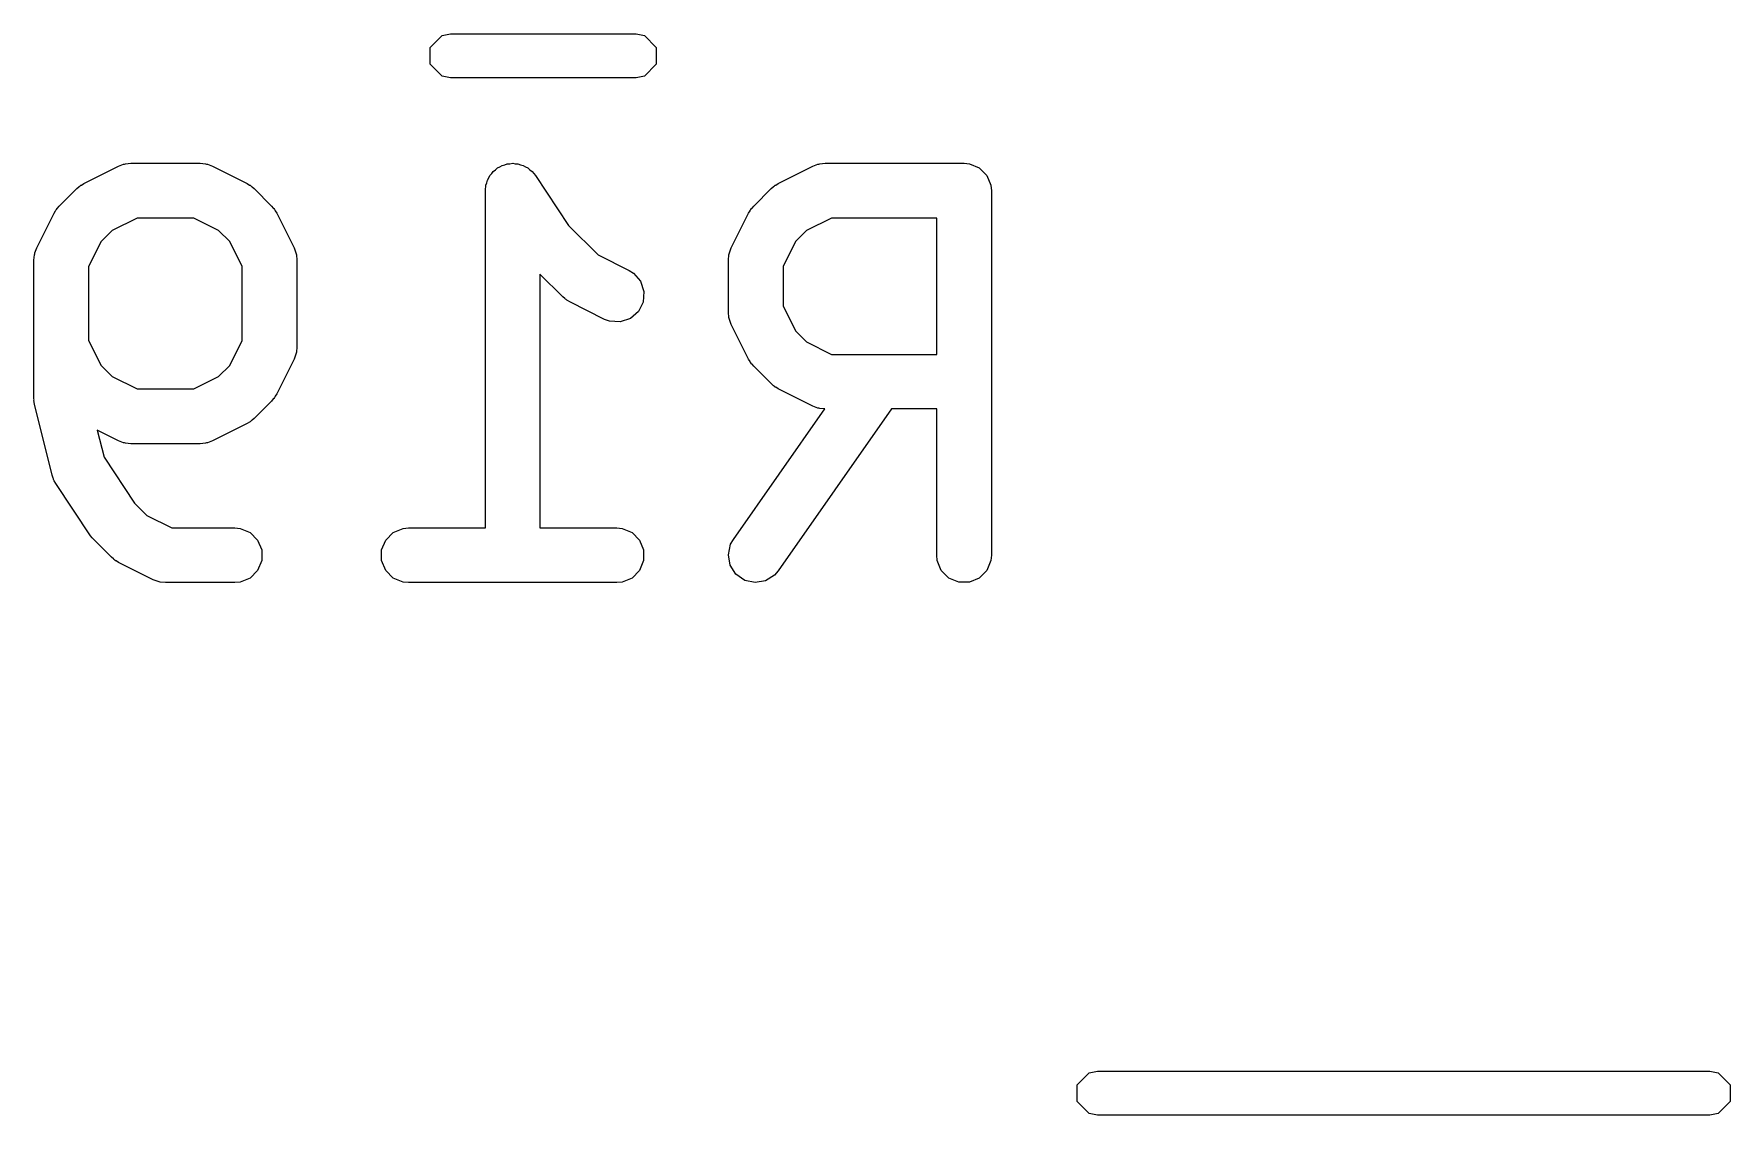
# Model space of a CAD drawing. Header units: inches. Extents: x 4.91 to 6.65, y -5 to -3.32.
# Drawn here: x 6.1639 to 6.3471, y -4.7634 to -4.6467 of the extents above; entities that cross this region are included whole.
import ezdxf

# ---------------------------------------------------------------- set-up
doc = ezdxf.new("R2010")
doc.units = ezdxf.units.IN
doc.header["$MEASUREMENT"] = 0
doc.layers.add('BLACK', color=250, linetype='CONTINUOUS')

msp = doc.modelspace()

# ---------------------------------------------------------------- linework, layer by layer
at = {"layer": 'BLACK', "linetype": 'CONTINUOUS'}
for p, q in [((6.20669, -4.64811), (6.20797, -4.64683)), ((6.20797, -4.64683), (6.20887, -4.64665)), ((6.20887, -4.64665), (6.22893, -4.64665)), ((6.22893, -4.64665), (6.22983, -4.64683)), ((6.22983, -4.64683), (6.23111, -4.64811)), ((6.20669, -4.64992), (6.20669, -4.64811)), ((6.23111, -4.64811), (6.23111, -4.64992)), ((6.20797, -4.6512), (6.20669, -4.64992)), ((6.23111, -4.64992), (6.22983, -4.6512)), ((6.20887, -4.65138), (6.20797, -4.6512)), ((6.22893, -4.65138), (6.20887, -4.65138)), ((6.22983, -4.6512), (6.22893, -4.65138)), ((6.16928, -4.66281), (6.17303, -4.66093)), ((6.17303, -4.66093), (6.17357, -4.66073)), ((6.17357, -4.66073), (6.17368, -4.66072)), ((6.17368, -4.66072), (6.17378, -4.66068)), ((6.17378, -4.66068), (6.17435, -4.66062)), ((6.17435, -4.66062), (6.18185, -4.66062)), ((6.18185, -4.66062), (6.18243, -4.66068)), ((6.18243, -4.66068), (6.18253, -4.66072)), ((6.18253, -4.66072), (6.18263, -4.66073)), ((6.18263, -4.66073), (6.18317, -4.66093)), ((6.18317, -4.66093), (6.18692, -4.66281)), ((6.21335, -4.66173), (6.21351, -4.66149)), ((6.21351, -4.66149), (6.21375, -4.66132)), ((6.21375, -4.66132), (6.21396, -4.66112)), ((6.21396, -4.66112), (6.21423, -4.66101)), ((6.21423, -4.66101), (6.21447, -4.66085)), ((6.21447, -4.66085), (6.21475, -4.66079)), ((6.21475, -4.66079), (6.21502, -4.66068)), ((6.21502, -4.66068), (6.21531, -4.66068)), ((6.21531, -4.66068), (6.2156, -4.66062)), ((6.2156, -4.66062), (6.21588, -4.66068)), ((6.21588, -4.66068), (6.21617, -4.66068)), ((6.21617, -4.66068), (6.21644, -4.66079)), ((6.21644, -4.66079), (6.21673, -4.66085)), ((6.21673, -4.66085), (6.21697, -4.66101)), ((6.21697, -4.66101), (6.21724, -4.66112)), ((6.21724, -4.66112), (6.21745, -4.66133)), ((6.21745, -4.66133), (6.21769, -4.66149)), ((6.21769, -4.66149), (6.21805, -4.66193)), ((6.24427, -4.66281), (6.24802, -4.66093)), ((6.24802, -4.66093), (6.24856, -4.66073)), ((6.24856, -4.66073), (6.24867, -4.66072)), ((6.24867, -4.66072), (6.24877, -4.66068)), ((6.24877, -4.66068), (6.24934, -4.66062)), ((6.24934, -4.66062), (6.26434, -4.66062)), ((6.26434, -4.66062), (6.26492, -4.66068)), ((6.26492, -4.66068), (6.26598, -4.66112)), ((6.26598, -4.66112), (6.2668, -4.66194)), ((6.16852, -4.66336), (6.16874, -4.66318)), ((6.16874, -4.66318), (6.16879, -4.66312)), ((6.16879, -4.66312), (6.16888, -4.66306)), ((6.16888, -4.66306), (6.16896, -4.663)), ((6.16896, -4.663), (6.16904, -4.66297)), ((6.16904, -4.66297), (6.16928, -4.66281)), ((6.18692, -4.66281), (6.18717, -4.66297)), ((6.18717, -4.66297), (6.18724, -4.663)), ((6.18724, -4.663), (6.18732, -4.66306)), ((6.18732, -4.66306), (6.18741, -4.66312)), ((6.18741, -4.66312), (6.18746, -4.66318)), ((6.18746, -4.66318), (6.18769, -4.66336)), ((6.21265, -4.66357), (6.2127, -4.663)), ((6.2127, -4.663), (6.21281, -4.66273)), ((6.21281, -4.66273), (6.21287, -4.66244)), ((6.21287, -4.66244), (6.21303, -4.6622)), ((6.21303, -4.6622), (6.21314, -4.66194)), ((6.21314, -4.66194), (6.21335, -4.66173)), ((6.21805, -4.66193), (6.21805, -4.66194)), ((6.21805, -4.66194), (6.21805, -4.66194)), ((6.21805, -4.66194), (6.21805, -4.66194)), ((6.21805, -4.66194), (6.22164, -4.66732)), ((6.24351, -4.66336), (6.24373, -4.66318)), ((6.24373, -4.66318), (6.24378, -4.66312)), ((6.24378, -4.66312), (6.24387, -4.66306)), ((6.24387, -4.66306), (6.24395, -4.663)), ((6.24395, -4.663), (6.24403, -4.66297)), ((6.24403, -4.66297), (6.24427, -4.66281)), ((6.2668, -4.66194), (6.26724, -4.663)), ((6.26724, -4.663), (6.26729, -4.66358)), ((6.16664, -4.66524), (6.16852, -4.66336)), ((6.18769, -4.66336), (6.18956, -4.66524)), ((6.21265, -4.66358), (6.21265, -4.66357)), ((6.21265, -4.66357), (6.21265, -4.66357)), ((6.21265, -4.66357), (6.21265, -4.66357)), ((6.21265, -4.69999), (6.21265, -4.66358)), ((6.24163, -4.66524), (6.24351, -4.66336)), ((6.26729, -4.66358), (6.26729, -4.70295)), ((6.16421, -4.66975), (6.16609, -4.666)), ((6.16609, -4.666), (6.16624, -4.66576)), ((6.16624, -4.66576), (6.16627, -4.66568)), ((6.16627, -4.66568), (6.16634, -4.6656)), ((6.16634, -4.6656), (6.1664, -4.66551)), ((6.1664, -4.66551), (6.16646, -4.66546)), ((6.16646, -4.66546), (6.16664, -4.66524)), ((6.17505, -4.66653), (6.17235, -4.66788)), ((6.18116, -4.66653), (6.17505, -4.66653)), ((6.18385, -4.66788), (6.18116, -4.66653)), ((6.18956, -4.66524), (6.18975, -4.66546)), ((6.18975, -4.66546), (6.18981, -4.66551)), ((6.18981, -4.66551), (6.18987, -4.6656)), ((6.18987, -4.6656), (6.18993, -4.66568)), ((6.18993, -4.66568), (6.18996, -4.66576)), ((6.18996, -4.66576), (6.19012, -4.666)), ((6.19012, -4.666), (6.19199, -4.66975)), ((6.2392, -4.66975), (6.24108, -4.666)), ((6.24108, -4.666), (6.24123, -4.66576)), ((6.24123, -4.66576), (6.24126, -4.66568)), ((6.24126, -4.66568), (6.24133, -4.6656)), ((6.24133, -4.6656), (6.24139, -4.66551)), ((6.24139, -4.66551), (6.24145, -4.66546)), ((6.24145, -4.66546), (6.24163, -4.66524)), ((6.25004, -4.66653), (6.24734, -4.66788)), ((6.26139, -4.66653), (6.25004, -4.66653)), ((6.26139, -4.68125), (6.26139, -4.66653)), ((6.17235, -4.66788), (6.17116, -4.66907)), ((6.18505, -4.66907), (6.18385, -4.66788)), ((6.22164, -4.66732), (6.22485, -4.67052)), ((6.24734, -4.66788), (6.24615, -4.66907)), ((6.1639, -4.67107), (6.16396, -4.6705)), ((6.16396, -4.6705), (6.164, -4.6704)), ((6.164, -4.6704), (6.16401, -4.67029)), ((6.16401, -4.67029), (6.16421, -4.66975)), ((6.17116, -4.66907), (6.16981, -4.67177)), ((6.1864, -4.67177), (6.18505, -4.66907)), ((6.19199, -4.66975), (6.1922, -4.67029)), ((6.1922, -4.67029), (6.19221, -4.6704)), ((6.19221, -4.6704), (6.19225, -4.6705)), ((6.19225, -4.6705), (6.1923, -4.67107)), ((6.22485, -4.67052), (6.22817, -4.67218)), ((6.23889, -4.67107), (6.23895, -4.6705)), ((6.23895, -4.6705), (6.23899, -4.6704)), ((6.23899, -4.6704), (6.239, -4.67029)), ((6.239, -4.67029), (6.2392, -4.66975)), ((6.24615, -4.66907), (6.2448, -4.67177)), ((6.1639, -4.68607), (6.1639, -4.67107)), ((6.16981, -4.67177), (6.16981, -4.67975)), ((6.1864, -4.67975), (6.1864, -4.67177)), ((6.1923, -4.67107), (6.1923, -4.68045)), ((6.22817, -4.67218), (6.22866, -4.67249)), ((6.23889, -4.6767), (6.23889, -4.67107)), ((6.2448, -4.67177), (6.2448, -4.676)), ((6.22101, -4.67504), (6.21855, -4.67258)), ((6.21855, -4.67258), (6.21855, -4.69999)), ((6.22866, -4.67249), (6.22941, -4.67336)), ((6.22941, -4.67336), (6.22978, -4.67445)), ((6.22124, -4.67522), (6.22101, -4.67504)), ((6.22129, -4.67528), (6.22124, -4.67522)), ((6.22138, -4.67534), (6.22129, -4.67528)), ((6.22146, -4.6754), (6.22138, -4.67534)), ((6.22153, -4.67543), (6.22146, -4.6754)), ((6.22178, -4.67559), (6.22153, -4.67543)), ((6.22553, -4.67747), (6.22178, -4.67559)), ((6.22969, -4.6756), (6.22918, -4.67663)), ((6.22978, -4.67445), (6.22969, -4.6756)), ((6.2448, -4.676), (6.24615, -4.6787)), ((6.22607, -4.67767), (6.22553, -4.67747)), ((6.22722, -4.67775), (6.22607, -4.67767)), ((6.22831, -4.67739), (6.22722, -4.67775)), ((6.22918, -4.67663), (6.22831, -4.67739)), ((6.23895, -4.67727), (6.23889, -4.6767)), ((6.23899, -4.67737), (6.23895, -4.67727)), ((6.239, -4.67748), (6.23899, -4.67737)), ((6.2392, -4.67802), (6.239, -4.67748)), ((6.16981, -4.67975), (6.17116, -4.68245)), ((6.18505, -4.68245), (6.1864, -4.67975)), ((6.24108, -4.68177), (6.2392, -4.67802)), ((6.24615, -4.6787), (6.24734, -4.6799)), ((6.1922, -4.68123), (6.19199, -4.68177)), ((6.19221, -4.68112), (6.1922, -4.68123)), ((6.19225, -4.68102), (6.19221, -4.68112)), ((6.1923, -4.68045), (6.19225, -4.68102)), ((6.24734, -4.6799), (6.25004, -4.68125)), ((6.25004, -4.68125), (6.26139, -4.68125)), ((6.17116, -4.68245), (6.17235, -4.68365)), ((6.18385, -4.68365), (6.18505, -4.68245)), ((6.19199, -4.68177), (6.19012, -4.68552)), ((6.24123, -4.68202), (6.24108, -4.68177)), ((6.24126, -4.68209), (6.24123, -4.68202)), ((6.24133, -4.68217), (6.24126, -4.68209)), ((6.24139, -4.68226), (6.24133, -4.68217)), ((6.24145, -4.68231), (6.24139, -4.68226)), ((6.24163, -4.68254), (6.24145, -4.68231)), ((6.24351, -4.68441), (6.24163, -4.68254)), ((6.17235, -4.68365), (6.17505, -4.68499)), ((6.17505, -4.68499), (6.18116, -4.68499)), ((6.18116, -4.68499), (6.18385, -4.68365)), ((6.24373, -4.6846), (6.24351, -4.68441)), ((6.24378, -4.68466), (6.24373, -4.6846)), ((6.24387, -4.68471), (6.24378, -4.68466)), ((6.24395, -4.68478), (6.24387, -4.68471)), ((6.24403, -4.68481), (6.24395, -4.68478)), ((6.24427, -4.68496), (6.24403, -4.68481)), ((6.24802, -4.68684), (6.24427, -4.68496)), ((6.16391, -4.68617), (6.1639, -4.68607)), ((6.1639, -4.68622), (6.16391, -4.68617)), ((6.16394, -4.68643), (6.1639, -4.68622)), ((6.16396, -4.68665), (6.16394, -4.68643)), ((6.16397, -4.68669), (6.16396, -4.68665)), ((6.16399, -4.68679), (6.16397, -4.68669)), ((6.16586, -4.69429), (6.16399, -4.68679)), ((6.18956, -4.68629), (6.18769, -4.68816)), ((6.18975, -4.68606), (6.18956, -4.68629)), ((6.18981, -4.68601), (6.18975, -4.68606)), ((6.18987, -4.68592), (6.18981, -4.68601)), ((6.18993, -4.68584), (6.18987, -4.68592)), ((6.18996, -4.68577), (6.18993, -4.68584)), ((6.19012, -4.68552), (6.18996, -4.68577)), ((6.24856, -4.68705), (6.24802, -4.68684)), ((6.24867, -4.68705), (6.24856, -4.68705)), ((6.24877, -4.68709), (6.24867, -4.68705)), ((6.2493, -4.68715), (6.24877, -4.68709)), ((6.18692, -4.68871), (6.18317, -4.69059)), ((6.18717, -4.68856), (6.18692, -4.68871)), ((6.18724, -4.68853), (6.18717, -4.68856)), ((6.18732, -4.68846), (6.18724, -4.68853)), ((6.18741, -4.68841), (6.18732, -4.68846)), ((6.18746, -4.68835), (6.18741, -4.68841)), ((6.18769, -4.68816), (6.18746, -4.68835)), ((6.23943, -4.70125), (6.2493, -4.68715)), ((6.25651, -4.68715), (6.24426, -4.70464)), ((6.26139, -4.68715), (6.25651, -4.68715)), ((6.26139, -4.70295), (6.26139, -4.68715)), ((6.17303, -4.69059), (6.17074, -4.68944)), ((6.17074, -4.68944), (6.17147, -4.69236)), ((6.17357, -4.6908), (6.17303, -4.69059)), ((6.17368, -4.6908), (6.17357, -4.6908)), ((6.18263, -4.6908), (6.18253, -4.6908)), ((6.18317, -4.69059), (6.18263, -4.6908)), ((6.17147, -4.69236), (6.17477, -4.69731)), ((6.17378, -4.69084), (6.17368, -4.6908)), ((6.17435, -4.6909), (6.17378, -4.69084)), ((6.18185, -4.6909), (6.17435, -4.6909)), ((6.18243, -4.69084), (6.18185, -4.6909)), ((6.18253, -4.6908), (6.18243, -4.69084)), ((6.16599, -4.69463), (6.16586, -4.69429)), ((6.166, -4.6947), (6.16599, -4.69463)), ((6.16603, -4.69476), (6.166, -4.6947)), ((6.16606, -4.69483), (6.16603, -4.69476)), ((6.1661, -4.69489), (6.16606, -4.69483)), ((6.16627, -4.69521), (6.1661, -4.69489)), ((6.17002, -4.70083), (6.16627, -4.69521)), ((6.17477, -4.69731), (6.1761, -4.69864)), ((6.1761, -4.69864), (6.1788, -4.69999)), ((6.17002, -4.70084), (6.17002, -4.70083)), ((6.1702, -4.70106), (6.17002, -4.70084)), ((6.17002, -4.70084), (6.17002, -4.70084)), ((6.17039, -4.70128), (6.1702, -4.70106)), ((6.17227, -4.70316), (6.17039, -4.70128)), ((6.17039, -4.70128), (6.17039, -4.70128)), ((6.17039, -4.70128), (6.17039, -4.70128)), ((6.1788, -4.69999), (6.1856, -4.69999)), ((6.1856, -4.69999), (6.18618, -4.70005)), ((6.18618, -4.70005), (6.18724, -4.70049)), ((6.18724, -4.70049), (6.18806, -4.70131)), ((6.18806, -4.70131), (6.1885, -4.70237)), ((6.20145, -4.70237), (6.20189, -4.70131)), ((6.20189, -4.70131), (6.20271, -4.70049)), ((6.20271, -4.70049), (6.20377, -4.70005)), ((6.20377, -4.70005), (6.20435, -4.69999)), ((6.20435, -4.69999), (6.21265, -4.69999)), ((6.21855, -4.69999), (6.22685, -4.69999)), ((6.22685, -4.69999), (6.22742, -4.70005)), ((6.22742, -4.70005), (6.22849, -4.70049)), ((6.22849, -4.70049), (6.2293, -4.70131)), ((6.2293, -4.70131), (6.22974, -4.70237)), ((6.23889, -4.70288), (6.23914, -4.70176)), ((6.23914, -4.70176), (6.23943, -4.70125)), ((6.17249, -4.70334), (6.17227, -4.70316)), ((6.17254, -4.7034), (6.17249, -4.70334)), ((6.17263, -4.70346), (6.17254, -4.7034)), ((6.17271, -4.70353), (6.17263, -4.70346)), ((6.17278, -4.70356), (6.17271, -4.70353)), ((6.17303, -4.70371), (6.17278, -4.70356)), ((6.1885, -4.70352), (6.18806, -4.70459)), ((6.1885, -4.70237), (6.1885, -4.70352)), ((6.20145, -4.70352), (6.20145, -4.70237)), ((6.20189, -4.70459), (6.20145, -4.70352)), ((6.22974, -4.70352), (6.2293, -4.70459)), ((6.22974, -4.70237), (6.22974, -4.70352)), ((6.23909, -4.70402), (6.23889, -4.70288)), ((6.26145, -4.70352), (6.26139, -4.70295)), ((6.26189, -4.70459), (6.26145, -4.70352)), ((6.26724, -4.70352), (6.2668, -4.70459)), ((6.26729, -4.70295), (6.26724, -4.70352)), ((6.17678, -4.70559), (6.17303, -4.70371)), ((6.18724, -4.7054), (6.18618, -4.70584)), ((6.18806, -4.70459), (6.18724, -4.7054)), ((6.20271, -4.7054), (6.20189, -4.70459)), ((6.20377, -4.70584), (6.20271, -4.7054)), ((6.22849, -4.7054), (6.22742, -4.70584)), ((6.2293, -4.70459), (6.22849, -4.7054)), ((6.23971, -4.70499), (6.23909, -4.70402)), ((6.24066, -4.70565), (6.23971, -4.70499)), ((6.24389, -4.70508), (6.24292, -4.7057)), ((6.24426, -4.70464), (6.24389, -4.70508)), ((6.2627, -4.7054), (6.26189, -4.70459)), ((6.26377, -4.70584), (6.2627, -4.7054)), ((6.26598, -4.7054), (6.26492, -4.70584)), ((6.2668, -4.70459), (6.26598, -4.7054)), ((6.17732, -4.70579), (6.17678, -4.70559)), ((6.17743, -4.7058), (6.17732, -4.70579)), ((6.17753, -4.70584), (6.17743, -4.7058)), ((6.1781, -4.7059), (6.17753, -4.70584)), ((6.1856, -4.7059), (6.1781, -4.7059)), ((6.18618, -4.70584), (6.1856, -4.7059)), ((6.20435, -4.7059), (6.20377, -4.70584)), ((6.22685, -4.7059), (6.20435, -4.7059)), ((6.22742, -4.70584), (6.22685, -4.7059)), ((6.24178, -4.7059), (6.24066, -4.70565)), ((6.24292, -4.7057), (6.24178, -4.7059)), ((6.26492, -4.70584), (6.26377, -4.70584)), ((6.27656, -4.76012), (6.27784, -4.75884)), ((6.27656, -4.76193), (6.27656, -4.76012)), ((6.27784, -4.75884), (6.27874, -4.75866)), ((6.27874, -4.75866), (6.34488, -4.75866)), ((6.34488, -4.75866), (6.34579, -4.75884)), ((6.34579, -4.75884), (6.34706, -4.76012)), ((6.34706, -4.76012), (6.34706, -4.76193)), ((6.27784, -4.76321), (6.27656, -4.76193)), ((6.34706, -4.76193), (6.34579, -4.76321)), ((6.27874, -4.76339), (6.27784, -4.76321)), ((6.34488, -4.76339), (6.27874, -4.76339)), ((6.34579, -4.76321), (6.34488, -4.76339))]:
    msp.add_line(p, q, dxfattribs=at)

doc.saveas('drawing.dxf')
